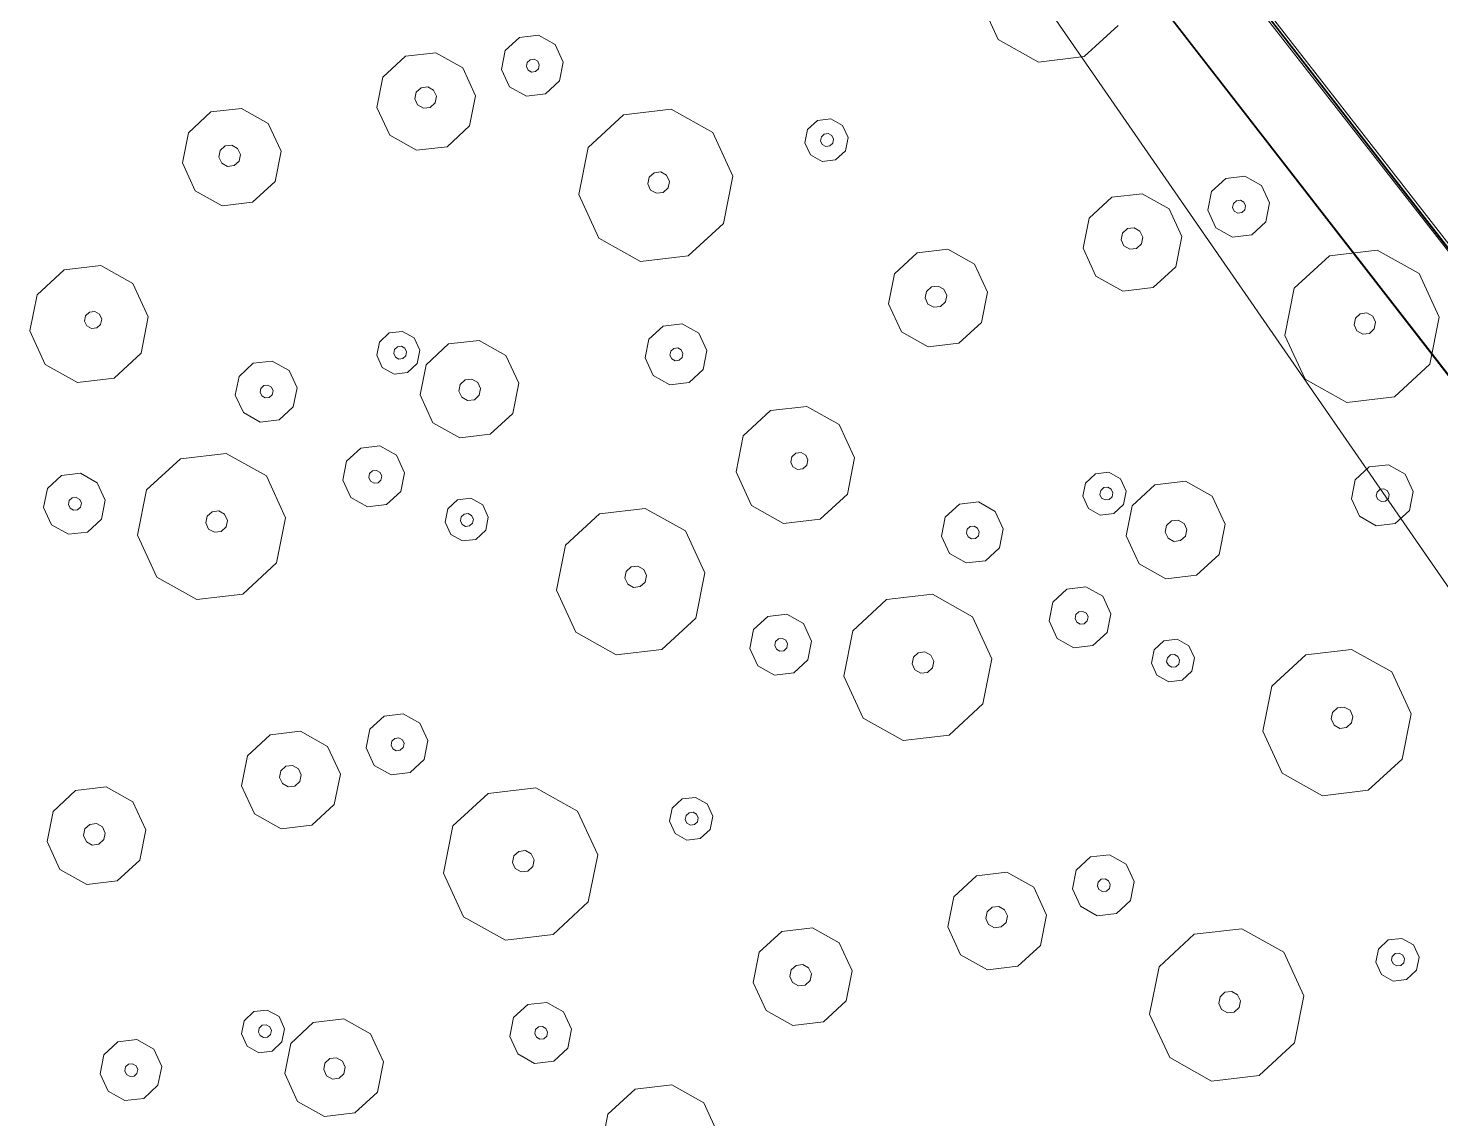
# Model space of a CAD drawing. Header units: metres. Extents: x -2858 to 512, y -1995 to 1252.
# Drawn here: x -974.414 to -970.778, y -828.601 to -825.795 of the extents above; entities that cross this region are included whole.
import ezdxf
from ezdxf.lldxf.tags import DXFTag

# ---------------------------------------------------------------- set-up
doc = ezdxf.new("R2010")
doc.units = ezdxf.units.M
for name, color, linetype in [('Calque commun', 7, 'Continuous'), ('Calque11', 7, 'Continuous'), ('Calque17', 7, 'Continuous')]:
    doc.layers.add(name, color=color, linetype=linetype)
tags = doc.linetypes.add('HIDDENX2', pattern=[0.75, 0.5, -0.25]).pattern_tags.tags
tags[6:7] = [DXFTag(74, 4), DXFTag(75, 0), DXFTag(340, '0'), DXFTag(46, 1.0), DXFTag(50, 0.0), DXFTag(44, 0.0), DXFTag(45, 0.0)]
tags[4:5] = [DXFTag(74, 4), DXFTag(75, 0), DXFTag(340, '0'), DXFTag(46, 1.0), DXFTag(50, 0.0), DXFTag(44, 0.0), DXFTag(45, 0.0)]

# ---------------------------------------------------------------- blocks, each defined once
blk = doc.blocks.new('geometrebondepartleger')
at = {"layer": 'Calque11', "color": 7, "linetype": 'Continuous', "lineweight": 9}
blk.add_polyline3d([(125.0277, 35.9078, 79), (133.3383, 81.851, 79), (145.3136, 148.3761, 79)], dxfattribs=at)
at = {"layer": 'Calque17', "color": 1, "linetype": 'Continuous', "lineweight": 9}
for points in [[(125.174, 36.6886, 79), (126.5286, 44.1348, 79), (125.0378, 35.9435, 79), (126.4161, 43.4883, 79), (128.681, 56.0642, 79), (129.9759, 63.1341, 79), (132.1933, 75.6042, 79), (133.3383, 81.851, 79), (135.2222, 92.3412, 79), (136.4776, 99.3268, 79), (138.1727, 108.7115, 79), (140.4846, 121.4626, 79), (141.0933, 124.9318, 79)], [(125.3707, 36.6528, 79), (126.7254, 44.0992, 79), (125.2346, 35.9078, 79), (126.6129, 43.4526, 79), (128.8778, 56.0285, 79), (130.1727, 63.0986, 79), (132.3901, 75.5687, 79), (133.5351, 81.8153, 79), (135.4191, 92.3058, 79), (136.6745, 99.2914, 79), (138.3695, 108.676, 79), (140.6815, 121.4274, 79), (141.2903, 124.8972, 79)]]:
    blk.add_polyline3d(points, dxfattribs=at)
blk = doc.blocks.new('pattern')
at = {"layer": 'Calque commun', "color": 54, "linetype": 'Continuous', "lineweight": 9}
for p, q in [((56.7721, 28.8327), (56.8019, 28.8503)), ((56.8019, 28.8503), (56.8364, 28.847)), ((56.8364, 28.847), (56.8623, 28.8241)), ((56.7583, 28.801), (56.7721, 28.8327)), ((56.7659, 28.7672), (56.7583, 28.801)), ((56.7961, 28.7981), (56.8002, 28.8076)), ((56.7984, 28.788), (56.7961, 28.7981)), ((56.8002, 28.8076), (56.8092, 28.8129)), ((56.8092, 28.8129), (56.8195, 28.8119)), ((56.8195, 28.8119), (56.8273, 28.8051)), ((56.8273, 28.8051), (56.8295, 28.7949)), ((56.8623, 28.8241), (56.8698, 28.7903)), ((56.7918, 28.7443), (56.7659, 28.7672)), ((56.8061, 28.7811), (56.7984, 28.788)), ((56.8165, 28.7801), (56.8061, 28.7811)), ((56.8254, 28.7854), (56.8165, 28.7801)), ((56.8295, 28.7949), (56.8254, 28.7854)), ((56.8698, 28.7903), (56.8561, 28.7586)), ((56.8262, 28.741), (56.7918, 28.7443)), ((56.8561, 28.7586), (56.8262, 28.741)), ((57.0438, 28.6784), (57.1502, 28.7412)), ((57.1502, 28.7412), (57.2733, 28.7295)), ((57.2733, 28.7295), (57.3659, 28.6477)), ((56.9946, 28.565), (57.0438, 28.6784)), ((57.3659, 28.6477), (57.3928, 28.527)), ((57.0215, 28.4443), (56.9946, 28.565)), ((57.1558, 28.5492), (57.1627, 28.5651)), ((57.1596, 28.5324), (57.1558, 28.5492)), ((57.1627, 28.5651), (57.1776, 28.5739)), ((57.1776, 28.5739), (57.1949, 28.5723)), ((57.1949, 28.5723), (57.2078, 28.5608)), ((57.2116, 28.5439), (57.2047, 28.528)), ((57.2078, 28.5608), (57.2116, 28.5439)), ((57.1726, 28.5209), (57.1596, 28.5324)), ((57.1898, 28.5193), (57.1726, 28.5209)), ((57.2047, 28.528), (57.1898, 28.5193)), ((57.3928, 28.527), (57.3437, 28.4136)), ((56.3193, 28.3997), (56.4215, 28.4601)), ((56.4215, 28.4601), (56.5396, 28.4488)), ((56.5396, 28.4488), (56.6286, 28.3703)), ((57.1142, 28.3625), (57.0215, 28.4443)), ((56.2721, 28.2909), (56.3193, 28.3997)), ((57.3437, 28.4136), (57.2372, 28.3508)), ((56.6286, 28.3703), (56.6544, 28.2544)), ((57.2372, 28.3508), (57.1142, 28.3625)), ((56.2979, 28.175), (56.2721, 28.2909)), ((56.4174, 28.2767), (56.4243, 28.2925)), ((56.4243, 28.2925), (56.4392, 28.3013)), ((56.4392, 28.3013), (56.4564, 28.2997)), ((56.4564, 28.2997), (56.4694, 28.2882)), ((56.4212, 28.2598), (56.4174, 28.2767)), ((56.4341, 28.2483), (56.4212, 28.2598)), ((56.4663, 28.2555), (56.4514, 28.2467)), ((56.4731, 28.2713), (56.4663, 28.2555)), ((56.4694, 28.2882), (56.4731, 28.2713)), ((56.6544, 28.2544), (56.6072, 28.1456)), ((56.4514, 28.2467), (56.4341, 28.2483)), ((57.1162, 28.1568), (57.1588, 28.182)), ((57.1588, 28.182), (57.208, 28.1773)), ((56.3869, 28.0965), (56.2979, 28.175)), ((56.6072, 28.1456), (56.505, 28.0852)), ((57.0965, 28.1115), (57.1162, 28.1568)), ((57.208, 28.1773), (57.2451, 28.1445)), ((57.2451, 28.1445), (57.2558, 28.0963)), ((57.1073, 28.0632), (57.0965, 28.1115)), ((57.1587, 28.1063), (57.1628, 28.1159)), ((57.1628, 28.1159), (57.1718, 28.1211)), ((57.1718, 28.1211), (57.1821, 28.1201)), ((57.1821, 28.1201), (57.1899, 28.1133)), ((57.1899, 28.1133), (57.1922, 28.1031)), ((56.505, 28.0852), (56.3869, 28.0965)), ((57.161, 28.0962), (57.1587, 28.1063)), ((57.1688, 28.0893), (57.161, 28.0962)), ((57.1791, 28.0883), (57.1688, 28.0893)), ((57.188, 28.0936), (57.1791, 28.0883)), ((57.1922, 28.1031), (57.188, 28.0936)), ((57.2558, 28.0963), (57.2361, 28.0509)), ((57.3312, 28.0465), (57.3994, 28.0867)), ((57.3994, 28.0867), (57.4781, 28.0792)), ((57.4781, 28.0792), (57.5374, 28.0268)), ((55.8897, 28.0224), (55.9322, 28.0475)), ((55.9322, 28.0475), (55.9815, 28.0428)), ((55.9815, 28.0428), (56.0185, 28.0101)), ((57.1443, 28.0305), (57.1073, 28.0632)), ((57.2361, 28.0509), (57.1936, 28.0258)), ((57.2998, 27.9739), (57.3312, 28.0465)), ((55.87, 27.977), (55.8897, 28.0224)), ((56.0185, 28.0101), (56.0293, 27.9618)), ((57.1936, 28.0258), (57.1443, 28.0305)), ((57.5374, 28.0268), (57.5546, 27.9496)), ((55.8807, 27.9287), (55.87, 27.977)), ((55.9322, 27.9719), (55.9363, 27.9814)), ((55.9344, 27.9617), (55.9322, 27.9719)), ((55.9422, 27.9549), (55.9344, 27.9617)), ((55.9363, 27.9814), (55.9453, 27.9867)), ((55.9453, 27.9867), (55.9556, 27.9857)), ((55.9556, 27.9857), (55.9634, 27.9788)), ((55.9656, 27.9687), (55.9615, 27.9592)), ((55.9634, 27.9788), (55.9656, 27.9687)), ((56.0293, 27.9618), (56.0096, 27.9165)), ((57.317, 27.8967), (57.2998, 27.9739)), ((57.3928, 27.9565), (57.3997, 27.9724)), ((57.3997, 27.9724), (57.4146, 27.9812)), ((57.4146, 27.9812), (57.4318, 27.9795)), ((57.4318, 27.9795), (57.4448, 27.9681)), ((57.4448, 27.9681), (57.4485, 27.9512)), ((55.9178, 27.896), (55.8807, 27.9287)), ((55.9526, 27.9539), (55.9422, 27.9549)), ((55.9615, 27.9592), (55.9526, 27.9539)), ((57.3965, 27.9396), (57.3928, 27.9565)), ((57.4095, 27.9282), (57.3965, 27.9396)), ((57.4267, 27.9265), (57.4095, 27.9282)), ((57.4416, 27.9353), (57.4267, 27.9265)), ((57.4485, 27.9512), (57.4416, 27.9353)), ((57.5546, 27.9496), (57.5232, 27.877)), ((55.967, 27.8913), (55.9178, 27.896)), ((56.0096, 27.9165), (55.967, 27.8913)), ((56.5702, 27.857), (56.584, 27.8888)), ((56.584, 27.8888), (56.6138, 27.9064)), ((56.6138, 27.9064), (56.6482, 27.9031)), ((56.6482, 27.9031), (56.6742, 27.8802)), ((57.3763, 27.8443), (57.317, 27.8967)), ((56.5777, 27.8233), (56.5702, 27.857)), ((56.6097, 27.8543), (56.6138, 27.8638)), ((56.6119, 27.8442), (56.6097, 27.8543)), ((56.6138, 27.8638), (56.6227, 27.8691)), ((56.6227, 27.8691), (56.6331, 27.8681)), ((56.6331, 27.8681), (56.6408, 27.8612)), ((56.6408, 27.8612), (56.6431, 27.8511)), ((56.6742, 27.8802), (56.6817, 27.8464)), ((57.5232, 27.877), (57.455, 27.8368)), ((55.5106, 27.7732), (55.6171, 27.836)), ((55.6171, 27.836), (55.7401, 27.8243)), ((55.7401, 27.8243), (55.8328, 27.7425)), ((56.6037, 27.8004), (56.5777, 27.8233)), ((56.6197, 27.8373), (56.6119, 27.8442)), ((56.63, 27.8363), (56.6197, 27.8373)), ((56.639, 27.8416), (56.63, 27.8363)), ((56.6431, 27.8511), (56.639, 27.8416)), ((56.6817, 27.8464), (56.6679, 27.8147)), ((57.455, 27.8368), (57.3763, 27.8443)), ((56.6381, 27.7971), (56.6037, 27.8004)), ((56.6679, 27.8147), (56.6381, 27.7971)), ((57.7718, 27.7689), (57.8399, 27.8091)), ((57.8399, 27.8091), (57.9187, 27.8016)), ((57.9187, 27.8016), (57.978, 27.7492)), ((58.2797, 27.7114), (58.3175, 27.7985)), ((55.4615, 27.6598), (55.5106, 27.7732)), ((56.2753, 27.7177), (56.3434, 27.758)), ((56.3434, 27.758), (56.4221, 27.7505)), ((56.4221, 27.7505), (56.4814, 27.6981)), ((57.7404, 27.6963), (57.7718, 27.7689)), ((57.978, 27.7492), (57.9952, 27.672)), ((55.8328, 27.7425), (55.8596, 27.6218)), ((56.2438, 27.6452), (56.2753, 27.7177)), ((58.3003, 27.6188), (58.2797, 27.7114)), ((56.4814, 27.6981), (56.4986, 27.6209)), ((56.643, 27.6521), (56.6855, 27.6773)), ((56.6855, 27.6773), (56.7348, 27.6726)), ((56.7348, 27.6726), (56.7718, 27.6398)), ((57.7576, 27.6191), (57.7404, 27.6963)), ((57.8408, 27.6805), (57.8477, 27.6963)), ((57.8445, 27.6636), (57.8408, 27.6805)), ((57.8477, 27.6963), (57.8626, 27.7051)), ((57.8626, 27.7051), (57.8798, 27.7035)), ((57.8798, 27.7035), (57.8928, 27.692)), ((57.8965, 27.6751), (57.8896, 27.6593)), ((57.8928, 27.692), (57.8965, 27.6751)), ((57.9952, 27.672), (57.9637, 27.5994)), ((55.4883, 27.5391), (55.4615, 27.6598)), ((55.6227, 27.644), (55.6296, 27.6599)), ((55.6264, 27.6272), (55.6227, 27.644)), ((55.6296, 27.6599), (55.6445, 27.6687)), ((55.6445, 27.6687), (55.6617, 27.6671)), ((55.6617, 27.6671), (55.6747, 27.6556)), ((55.6784, 27.6387), (55.6715, 27.6229)), ((55.6747, 27.6556), (55.6784, 27.6387)), ((56.261, 27.568), (56.2438, 27.6452)), ((56.344, 27.6375), (56.3509, 27.6534)), ((56.3478, 27.6206), (56.344, 27.6375)), ((56.3509, 27.6534), (56.3658, 27.6622)), ((56.3658, 27.6622), (56.383, 27.6605)), ((56.383, 27.6605), (56.396, 27.6491)), ((56.396, 27.6491), (56.3998, 27.6322)), ((56.6233, 27.6067), (56.643, 27.6521)), ((56.7718, 27.6398), (56.7826, 27.5916)), ((57.8575, 27.6521), (57.8445, 27.6636)), ((57.8747, 27.6505), (57.8575, 27.6521)), ((57.8896, 27.6593), (57.8747, 27.6505)), ((55.6394, 27.6157), (55.6264, 27.6272)), ((55.6566, 27.6141), (55.6394, 27.6157)), ((55.6715, 27.6229), (55.6566, 27.6141)), ((55.8596, 27.6218), (55.8105, 27.5084)), ((56.3608, 27.6091), (56.3478, 27.6206)), ((56.378, 27.6075), (56.3608, 27.6091)), ((56.3929, 27.6163), (56.378, 27.6075)), ((56.3998, 27.6322), (56.3929, 27.6163)), ((56.4986, 27.6209), (56.4672, 27.5483)), ((56.6341, 27.5585), (56.6233, 27.6067)), ((56.6842, 27.6046), (56.6883, 27.6141)), ((56.6865, 27.5944), (56.6842, 27.6046)), ((56.6883, 27.6141), (56.6973, 27.6194)), ((56.6973, 27.6194), (56.7076, 27.6184)), ((56.7076, 27.6184), (56.7154, 27.6115)), ((56.7177, 27.6014), (56.7135, 27.5918)), ((56.7154, 27.6115), (56.7177, 27.6014)), ((57.8169, 27.5667), (57.7576, 27.6191)), ((57.9637, 27.5994), (57.8956, 27.5592)), ((58.3715, 27.5559), (58.3003, 27.6188)), ((56.3203, 27.5156), (56.261, 27.568)), ((56.6942, 27.5875), (56.6865, 27.5944)), ((56.7046, 27.5866), (56.6942, 27.5875)), ((56.7135, 27.5918), (56.7046, 27.5866)), ((56.7826, 27.5916), (56.7629, 27.5462)), ((56.9334, 27.5013), (57.0355, 27.5616)), ((57.0355, 27.5616), (57.1537, 27.5504)), ((57.8956, 27.5592), (57.8169, 27.5667)), ((58.5477, 27.5952), (58.466, 27.5469)), ((55.581, 27.4573), (55.4883, 27.5391)), ((56.4672, 27.5483), (56.399, 27.5081)), ((56.6711, 27.5258), (56.6341, 27.5585)), ((56.7203, 27.5211), (56.6711, 27.5258)), ((56.7629, 27.5462), (56.7203, 27.5211)), ((57.1537, 27.5504), (57.2426, 27.4719)), ((58.466, 27.5469), (58.3715, 27.5559)), ((55.8105, 27.5084), (55.704, 27.4456)), ((56.399, 27.5081), (56.3203, 27.5156)), ((56.3816, 27.4713), (56.4114, 27.4889)), ((56.4114, 27.4889), (56.4458, 27.4856)), ((56.8862, 27.3925), (56.9334, 27.5013)), ((55.704, 27.4456), (55.581, 27.4573)), ((56.3678, 27.4395), (56.3816, 27.4713)), ((56.4076, 27.4487), (56.4165, 27.454)), ((56.4165, 27.454), (56.4269, 27.453)), ((56.4269, 27.453), (56.4347, 27.4461)), ((56.4458, 27.4856), (56.4718, 27.4627)), ((56.4718, 27.4627), (56.4793, 27.4289)), ((57.2426, 27.4719), (57.2684, 27.356)), ((56.3753, 27.4057), (56.3678, 27.4395)), ((56.4035, 27.4391), (56.4076, 27.4487)), ((56.4057, 27.429), (56.4035, 27.4391)), ((56.4135, 27.4221), (56.4057, 27.429)), ((56.4238, 27.4212), (56.4135, 27.4221)), ((56.4328, 27.4264), (56.4238, 27.4212)), ((56.4369, 27.436), (56.4328, 27.4264)), ((56.4347, 27.4461), (56.4369, 27.436)), ((56.4793, 27.4289), (56.4655, 27.3971)), ((56.4013, 27.3828), (56.3753, 27.4057)), ((56.4357, 27.3796), (56.4013, 27.3828)), ((56.4655, 27.3971), (56.4357, 27.3796)), ((56.912, 27.2766), (56.8862, 27.3925)), ((57.0314, 27.3782), (57.0383, 27.3941)), ((57.0383, 27.3941), (57.0532, 27.4029)), ((57.0532, 27.4029), (57.0705, 27.4013)), ((57.0705, 27.4013), (57.0834, 27.3898)), ((57.0834, 27.3898), (57.0872, 27.3729)), ((57.0352, 27.3613), (57.0314, 27.3782)), ((57.0482, 27.3499), (57.0352, 27.3613)), ((57.0654, 27.3483), (57.0482, 27.3499)), ((57.0803, 27.3571), (57.0654, 27.3483)), ((57.0872, 27.3729), (57.0803, 27.3571)), ((57.2684, 27.356), (57.2212, 27.2472)), ((58.3653, 27.3312), (58.4079, 27.3563)), ((58.4079, 27.3563), (58.4571, 27.3516)), ((58.4571, 27.3516), (58.4942, 27.3189)), ((56.6649, 27.3003), (56.7075, 27.3254)), ((56.7075, 27.3254), (56.7567, 27.3207)), ((56.7567, 27.3207), (56.7938, 27.288)), ((58.3457, 27.2858), (58.3653, 27.3312)), ((58.4942, 27.3189), (58.5049, 27.2707)), ((55.583, 27.2516), (55.6256, 27.2768)), ((55.6256, 27.2768), (55.6748, 27.2721)), ((55.6748, 27.2721), (55.7119, 27.2393)), ((56.6452, 27.2549), (56.6649, 27.3003)), ((56.7938, 27.288), (56.8045, 27.2397)), ((57.0009, 27.1981), (56.912, 27.2766)), ((58.3564, 27.2376), (58.3457, 27.2858)), ((58.4079, 27.2807), (58.412, 27.2902)), ((58.4101, 27.2706), (58.4079, 27.2807)), ((58.4179, 27.2637), (58.4101, 27.2706)), ((58.412, 27.2902), (58.4209, 27.2955)), ((58.4209, 27.2955), (58.4313, 27.2945)), ((58.4313, 27.2945), (58.4391, 27.2877)), ((58.4413, 27.2775), (58.4372, 27.268)), ((58.4391, 27.2877), (58.4413, 27.2775)), ((58.5049, 27.2707), (58.4853, 27.2253)), ((55.5634, 27.2063), (55.583, 27.2516)), ((55.7119, 27.2393), (55.7226, 27.1911)), ((56.656, 27.2066), (56.6452, 27.2549)), ((56.7074, 27.2498), (56.7116, 27.2593)), ((56.7097, 27.2396), (56.7074, 27.2498)), ((56.7175, 27.2328), (56.7097, 27.2396)), ((56.7116, 27.2593), (56.7205, 27.2646)), ((56.7205, 27.2646), (56.7308, 27.2636)), ((56.7367, 27.2371), (56.7278, 27.2318)), ((56.7308, 27.2636), (56.7386, 27.2567)), ((56.7409, 27.2466), (56.7367, 27.2371)), ((56.7386, 27.2567), (56.7409, 27.2466)), ((56.8045, 27.2397), (56.7848, 27.1944)), ((57.2212, 27.2472), (57.119, 27.1868)), ((57.7008, 27.2046), (57.7146, 27.2364)), ((57.7146, 27.2364), (57.7444, 27.254)), ((57.7444, 27.254), (57.7789, 27.2507)), ((57.7789, 27.2507), (57.8048, 27.2278)), ((58.3935, 27.2049), (58.3564, 27.2376)), ((58.4282, 27.2627), (58.4179, 27.2637)), ((58.4372, 27.268), (58.4282, 27.2627)), ((55.5741, 27.158), (55.5634, 27.2063)), ((55.6255, 27.2011), (55.6297, 27.2107)), ((55.6278, 27.191), (55.6255, 27.2011)), ((55.6297, 27.2107), (55.6386, 27.2159)), ((55.6386, 27.2159), (55.649, 27.215)), ((55.649, 27.215), (55.6567, 27.2081)), ((55.659, 27.1979), (55.6549, 27.1884)), ((55.6567, 27.2081), (55.659, 27.1979)), ((56.6931, 27.1739), (56.656, 27.2066)), ((56.7278, 27.2318), (56.7175, 27.2328)), ((57.119, 27.1868), (57.0009, 27.1981)), ((57.7084, 27.1708), (57.7008, 27.2046)), ((57.7386, 27.2018), (57.7427, 27.2113)), ((57.7409, 27.1916), (57.7386, 27.2018)), ((57.7427, 27.2113), (57.7517, 27.2166)), ((57.7517, 27.2166), (57.762, 27.2156)), ((57.762, 27.2156), (57.7698, 27.2087)), ((57.772, 27.1986), (57.7679, 27.189)), ((57.7698, 27.2087), (57.772, 27.1986)), ((57.8048, 27.2278), (57.8123, 27.194)), ((58.4427, 27.2002), (58.3935, 27.2049)), ((58.4853, 27.2253), (58.4427, 27.2002)), ((55.6356, 27.1841), (55.6278, 27.191)), ((55.6459, 27.1831), (55.6356, 27.1841)), ((55.6549, 27.1884), (55.6459, 27.1831)), ((55.7226, 27.1911), (55.703, 27.1457)), ((55.7981, 27.1413), (55.8662, 27.1815)), ((55.8662, 27.1815), (55.945, 27.174)), ((55.945, 27.174), (56.0042, 27.1216)), ((56.7423, 27.1692), (56.6931, 27.1739)), ((56.7848, 27.1944), (56.7423, 27.1692)), ((57.7343, 27.1479), (57.7084, 27.1708)), ((57.7486, 27.1848), (57.7409, 27.1916)), ((57.759, 27.1838), (57.7486, 27.1848)), ((57.7679, 27.189), (57.759, 27.1838)), ((57.7985, 27.1622), (57.7687, 27.1446)), ((57.8123, 27.194), (57.7985, 27.1622)), ((55.6112, 27.1253), (55.5741, 27.158)), ((55.6604, 27.1206), (55.6112, 27.1253)), ((55.703, 27.1457), (55.6604, 27.1206)), ((55.7666, 27.0687), (55.7981, 27.1413)), ((57.1895, 27.0799), (57.2092, 27.1253)), ((57.2092, 27.1253), (57.2518, 27.1504)), ((57.2518, 27.1504), (57.301, 27.1458)), ((57.301, 27.1458), (57.3381, 27.113)), ((57.7687, 27.1446), (57.7343, 27.1479)), ((57.9863, 27.082), (58.0927, 27.1449)), ((58.0927, 27.1449), (58.2158, 27.1331)), ((58.2158, 27.1331), (58.3084, 27.0513)), ((56.0042, 27.1216), (56.0215, 27.0444)), ((57.2559, 27.0843), (57.2648, 27.0896)), ((57.2648, 27.0896), (57.2752, 27.0886)), ((57.2752, 27.0886), (57.2829, 27.0818)), ((57.3381, 27.113), (57.3488, 27.0648)), ((55.7838, 26.9915), (55.7666, 27.0687)), ((55.8596, 27.0513), (55.8665, 27.0672)), ((55.8665, 27.0672), (55.8814, 27.076)), ((55.8814, 27.076), (55.8986, 27.0743)), ((55.8986, 27.0743), (55.9116, 27.0629)), ((55.9116, 27.0629), (55.9153, 27.046)), ((57.2003, 27.0317), (57.1895, 27.0799)), ((57.2517, 27.0748), (57.2559, 27.0843)), ((57.254, 27.0647), (57.2517, 27.0748)), ((57.2618, 27.0578), (57.254, 27.0647)), ((57.2721, 27.0568), (57.2618, 27.0578)), ((57.2811, 27.0621), (57.2721, 27.0568)), ((57.2852, 27.0716), (57.2811, 27.0621)), ((57.2829, 27.0818), (57.2852, 27.0716)), ((57.3488, 27.0648), (57.3292, 27.0194)), ((57.9371, 26.9686), (57.9863, 27.082)), ((58.7509, 27.0266), (58.819, 27.0668)), ((58.819, 27.0668), (58.8978, 27.0593)), ((58.8978, 27.0593), (58.9571, 27.0069)), ((55.8634, 27.0344), (55.8596, 27.0513)), ((55.8763, 27.023), (55.8634, 27.0344)), ((55.8936, 27.0213), (55.8763, 27.023)), ((55.9085, 27.0301), (55.8936, 27.0213)), ((55.9153, 27.046), (55.9085, 27.0301)), ((56.0215, 27.0444), (55.99, 26.9718)), ((57.2374, 26.999), (57.2003, 27.0317)), ((57.3292, 27.0194), (57.2866, 26.9943)), ((58.3084, 27.0513), (58.3353, 26.9307)), ((58.7195, 26.954), (58.7509, 27.0266)), ((55.8431, 26.9391), (55.7838, 26.9915)), ((57.2866, 26.9943), (57.2374, 26.999)), ((58.9571, 27.0069), (58.9743, 26.9297)), ((55.99, 26.9718), (55.9219, 26.9316)), ((57.964, 26.848), (57.9371, 26.9686)), ((58.0983, 26.9529), (58.1052, 26.9688)), ((58.1021, 26.936), (58.0983, 26.9529)), ((58.1052, 26.9688), (58.1201, 26.9776)), ((58.1201, 26.9776), (58.1374, 26.9759)), ((58.1374, 26.9759), (58.1503, 26.9645)), ((58.1541, 26.9476), (58.1472, 26.9317)), ((58.1503, 26.9645), (58.1541, 26.9476)), ((58.7367, 26.8768), (58.7195, 26.954)), ((58.8197, 26.9463), (58.8266, 26.9622)), ((58.8235, 26.9294), (58.8197, 26.9463)), ((58.8266, 26.9622), (58.8415, 26.971)), ((58.8415, 26.971), (58.8587, 26.9694)), ((58.8587, 26.9694), (58.8717, 26.9579)), ((58.8717, 26.9579), (58.8754, 26.941)), ((55.9219, 26.9316), (55.8431, 26.9391)), ((56.7843, 26.8933), (56.866, 26.9416)), ((56.866, 26.9416), (56.9605, 26.9326)), ((56.9605, 26.9326), (57.0317, 26.8697)), ((58.1151, 26.9245), (58.1021, 26.936)), ((58.1323, 26.9229), (58.1151, 26.9245)), ((58.1472, 26.9317), (58.1323, 26.9229)), ((58.3353, 26.9307), (58.2862, 26.8173)), ((58.8364, 26.918), (58.8235, 26.9294)), ((58.8536, 26.9163), (58.8364, 26.918)), ((58.8685, 26.9251), (58.8536, 26.9163)), ((58.8754, 26.941), (58.8685, 26.9251)), ((58.9743, 26.9297), (58.9428, 26.8571)), ((56.2386, 26.8637), (56.3068, 26.9039)), ((56.3068, 26.9039), (56.3855, 26.8964)), ((56.3855, 26.8964), (56.4448, 26.844)), ((56.7465, 26.8062), (56.7843, 26.8933)), ((58.796, 26.8244), (58.7367, 26.8768)), ((56.2072, 26.7911), (56.2386, 26.8637)), ((56.4448, 26.844), (56.462, 26.7668)), ((57.0317, 26.8697), (57.0523, 26.7771)), ((57.2618, 26.8034), (57.364, 26.8637)), ((57.364, 26.8637), (57.4821, 26.8525)), ((57.4821, 26.8525), (57.5711, 26.7739)), ((58.0567, 26.7661), (57.964, 26.848)), ((58.9428, 26.8571), (58.8747, 26.8169)), ((56.3145, 26.7911), (56.3294, 26.7999)), ((56.3294, 26.7999), (56.3466, 26.7983)), ((56.3466, 26.7983), (56.3596, 26.7868)), ((56.7672, 26.7136), (56.7465, 26.8062)), ((56.8627, 26.7948), (56.8683, 26.8075)), ((56.8683, 26.8075), (56.8802, 26.8146)), ((56.8802, 26.8146), (56.894, 26.8133)), ((56.894, 26.8133), (56.9043, 26.8041)), ((56.9043, 26.8041), (56.9073, 26.7906)), ((57.2146, 26.6945), (57.2618, 26.8034)), ((58.2862, 26.8173), (58.1797, 26.7544)), ((58.8747, 26.8169), (58.796, 26.8244)), ((58.8573, 26.7801), (58.8871, 26.7977)), ((58.8871, 26.7977), (58.9215, 26.7944)), ((56.2244, 26.7139), (56.2072, 26.7911)), ((56.3076, 26.7753), (56.3145, 26.7911)), ((56.3114, 26.7584), (56.3076, 26.7753)), ((56.3633, 26.7699), (56.3565, 26.7541)), ((56.3596, 26.7868), (56.3633, 26.7699)), ((56.462, 26.7668), (56.4306, 26.6943)), ((56.8657, 26.7813), (56.8627, 26.7948)), ((56.8761, 26.7722), (56.8657, 26.7813)), ((56.8899, 26.7709), (56.8761, 26.7722)), ((56.9018, 26.7779), (56.8899, 26.7709)), ((56.9073, 26.7906), (56.9018, 26.7779)), ((57.0523, 26.7771), (57.0146, 26.69)), ((57.5711, 26.7739), (57.5969, 26.6581)), ((58.1797, 26.7544), (58.0567, 26.7661)), ((58.8435, 26.7484), (58.8573, 26.7801)), ((58.8833, 26.7575), (58.8922, 26.7628)), ((58.8922, 26.7628), (58.9025, 26.7618)), ((58.9025, 26.7618), (58.9103, 26.7549)), ((58.9215, 26.7944), (58.9475, 26.7715)), ((58.9475, 26.7715), (58.955, 26.7377)), ((56.3243, 26.7469), (56.3114, 26.7584)), ((56.3416, 26.7453), (56.3243, 26.7469)), ((56.3565, 26.7541), (56.3416, 26.7453)), ((58.851, 26.7146), (58.8435, 26.7484)), ((58.8791, 26.748), (58.8833, 26.7575)), ((58.8814, 26.7378), (58.8791, 26.748)), ((58.8892, 26.731), (58.8814, 26.7378)), ((58.8995, 26.73), (58.8892, 26.731)), ((58.9085, 26.7353), (58.8995, 26.73)), ((58.9126, 26.7448), (58.9085, 26.7353)), ((58.9103, 26.7549), (58.9126, 26.7448)), ((58.955, 26.7377), (58.9412, 26.706)), ((56.2837, 26.6615), (56.2244, 26.7139)), ((56.4306, 26.6943), (56.3624, 26.654)), ((56.8383, 26.6507), (56.7672, 26.7136)), ((57.0146, 26.69), (56.9328, 26.6417)), ((57.2404, 26.5787), (57.2146, 26.6945)), ((57.3599, 26.6803), (57.3668, 26.6962)), ((57.3668, 26.6962), (57.3817, 26.705)), ((57.3817, 26.705), (57.3989, 26.7033)), ((57.3989, 26.7033), (57.4119, 26.6919)), ((57.4119, 26.6919), (57.4156, 26.675)), ((58.877, 26.6917), (58.851, 26.7146)), ((58.9114, 26.6884), (58.877, 26.6917)), ((58.9412, 26.706), (58.9114, 26.6884)), ((55.5024, 26.6565), (55.6205, 26.6452)), ((56.3624, 26.654), (56.2837, 26.6615)), ((57.3637, 26.6634), (57.3599, 26.6803)), ((57.3766, 26.652), (57.3637, 26.6634)), ((57.4088, 26.6591), (57.3939, 26.6503)), ((57.4156, 26.675), (57.4088, 26.6591)), ((57.5969, 26.6581), (57.5497, 26.5492)), ((55.6205, 26.6452), (55.7094, 26.5667)), ((56.9328, 26.6417), (56.8383, 26.6507)), ((57.3939, 26.6503), (57.3766, 26.652)), ((59.1406, 26.6091), (59.1831, 26.6342)), ((59.1831, 26.6342), (59.2324, 26.6296)), ((59.2324, 26.6296), (59.2694, 26.5968)), ((58.0587, 26.5605), (58.1013, 26.5856)), ((58.1013, 26.5856), (58.1505, 26.5809)), ((58.1505, 26.5809), (58.1876, 26.5482)), ((59.1209, 26.5637), (59.1406, 26.6091)), ((59.2694, 26.5968), (59.2802, 26.5486)), ((55.7094, 26.5667), (55.7353, 26.4508)), ((57.3294, 26.5001), (57.2404, 26.5787)), ((57.5497, 26.5492), (57.4475, 26.4889)), ((58.039, 26.5151), (58.0587, 26.5605)), ((58.1876, 26.5482), (58.1983, 26.4999)), ((59.1317, 26.5155), (59.1209, 26.5637)), ((59.1831, 26.5586), (59.1872, 26.5681)), ((59.1854, 26.5485), (59.1831, 26.5586)), ((59.1931, 26.5416), (59.1854, 26.5485)), ((59.1872, 26.5681), (59.1962, 26.5734)), ((59.1962, 26.5734), (59.2065, 26.5724)), ((59.2124, 26.5459), (59.2035, 26.5406)), ((59.2065, 26.5724), (59.2143, 26.5656)), ((59.2166, 26.5554), (59.2124, 26.5459)), ((59.2143, 26.5656), (59.2166, 26.5554)), ((59.2802, 26.5486), (59.2605, 26.5032)), ((58.0498, 26.4668), (58.039, 26.5151)), ((58.1012, 26.51), (58.1053, 26.5195)), ((58.1035, 26.4998), (58.1012, 26.51)), ((58.1053, 26.5195), (58.1143, 26.5248)), ((58.1143, 26.5248), (58.1246, 26.5238)), ((58.1246, 26.5238), (58.1324, 26.5169)), ((58.1347, 26.5068), (58.1305, 26.4973)), ((58.1324, 26.5169), (58.1347, 26.5068)), ((59.1687, 26.4828), (59.1317, 26.5155)), ((59.2035, 26.5406), (59.1931, 26.5416)), ((57.4475, 26.4889), (57.3294, 26.5001)), ((58.1113, 26.493), (58.1035, 26.4998)), ((58.1216, 26.492), (58.1113, 26.493)), ((58.1305, 26.4973), (58.1216, 26.492)), ((58.1983, 26.4999), (58.1786, 26.4546)), ((58.2737, 26.4501), (58.3419, 26.4903)), ((58.3419, 26.4903), (58.4206, 26.4828)), ((58.4206, 26.4828), (58.4799, 26.4305)), ((59.2179, 26.4781), (59.1687, 26.4828)), ((59.2605, 26.5032), (59.2179, 26.4781)), ((55.7353, 26.4508), (55.688, 26.342)), ((56.8322, 26.426), (56.8747, 26.4512)), ((56.8747, 26.4512), (56.924, 26.4465)), ((56.924, 26.4465), (56.961, 26.4137)), ((58.0868, 26.4341), (58.0498, 26.4668)), ((58.1361, 26.4294), (58.0868, 26.4341)), ((58.1786, 26.4546), (58.1361, 26.4294)), ((58.2423, 26.3775), (58.2737, 26.4501)), ((56.8125, 26.3806), (56.8322, 26.426)), ((56.961, 26.4137), (56.9718, 26.3655)), ((58.4799, 26.4305), (58.4971, 26.3532)), ((56.8232, 26.3324), (56.8125, 26.3806)), ((56.8747, 26.3755), (56.8788, 26.385)), ((56.8769, 26.3654), (56.8747, 26.3755)), ((56.8847, 26.3585), (56.8769, 26.3654)), ((56.8788, 26.385), (56.8878, 26.3903)), ((56.8878, 26.3903), (56.8981, 26.3893)), ((56.904, 26.3628), (56.8951, 26.3575)), ((56.8981, 26.3893), (56.9059, 26.3825)), ((56.9081, 26.3723), (56.904, 26.3628)), ((56.9059, 26.3825), (56.9081, 26.3723)), ((56.9718, 26.3655), (56.9521, 26.3201)), ((58.2595, 26.3003), (58.2423, 26.3775)), ((58.3353, 26.3602), (58.3422, 26.376)), ((58.3422, 26.376), (58.3571, 26.3848)), ((58.3571, 26.3848), (58.3743, 26.3832)), ((58.3743, 26.3832), (58.3873, 26.3717)), ((58.3873, 26.3717), (58.391, 26.3548)), ((56.1676, 26.2994), (56.1814, 26.3312)), ((56.1814, 26.3312), (56.2112, 26.3488)), ((56.2112, 26.3488), (56.2457, 26.3455)), ((56.2457, 26.3455), (56.2716, 26.3226)), ((56.8603, 26.2997), (56.8232, 26.3324)), ((56.8951, 26.3575), (56.8847, 26.3585)), ((58.339, 26.3433), (58.3353, 26.3602)), ((58.352, 26.3318), (58.339, 26.3433)), ((58.3692, 26.3302), (58.352, 26.3318)), ((58.3841, 26.339), (58.3692, 26.3302)), ((58.391, 26.3548), (58.3841, 26.339)), ((58.4971, 26.3532), (58.4656, 26.2807)), ((56.1752, 26.2656), (56.1676, 26.2994)), ((56.2054, 26.2966), (56.2096, 26.3061)), ((56.2077, 26.2864), (56.2054, 26.2966)), ((56.2096, 26.3061), (56.2185, 26.3114)), ((56.2185, 26.3114), (56.2288, 26.3104)), ((56.2288, 26.3104), (56.2366, 26.3035)), ((56.2389, 26.2934), (56.2347, 26.2838)), ((56.2366, 26.3035), (56.2389, 26.2934)), ((56.2791, 26.2888), (56.2654, 26.257)), ((56.2716, 26.3226), (56.2791, 26.2888)), ((56.9095, 26.295), (56.8603, 26.2997)), ((56.9521, 26.3201), (56.9095, 26.295)), ((57.5127, 26.2607), (57.5265, 26.2924)), ((57.5265, 26.2924), (57.5563, 26.31)), ((57.5563, 26.31), (57.5907, 26.3067)), ((57.5907, 26.3067), (57.6167, 26.2838)), ((58.3188, 26.2479), (58.2595, 26.3003)), ((56.2011, 26.2427), (56.1752, 26.2656)), ((56.2155, 26.2796), (56.2077, 26.2864)), ((56.2258, 26.2786), (56.2155, 26.2796)), ((56.2347, 26.2838), (56.2258, 26.2786)), ((56.2654, 26.257), (56.2356, 26.2394)), ((57.5202, 26.2269), (57.5127, 26.2607)), ((57.5522, 26.2579), (57.5563, 26.2675)), ((57.5544, 26.2478), (57.5522, 26.2579)), ((57.5563, 26.2675), (57.5652, 26.2727)), ((57.5652, 26.2727), (57.5756, 26.2718)), ((57.5756, 26.2718), (57.5833, 26.2649)), ((57.5856, 26.2547), (57.5815, 26.2452)), ((57.5833, 26.2649), (57.5856, 26.2547)), ((57.6167, 26.2838), (57.6242, 26.2501)), ((58.4656, 26.2807), (58.3975, 26.2404)), ((56.2356, 26.2394), (56.2011, 26.2427)), ((56.4531, 26.1768), (56.5596, 26.2397)), ((56.5596, 26.2397), (56.6826, 26.2279)), ((56.6826, 26.2279), (56.7753, 26.1461)), ((57.5462, 26.204), (57.5202, 26.2269)), ((57.5622, 26.2409), (57.5544, 26.2478)), ((57.5725, 26.2399), (57.5622, 26.2409)), ((57.5815, 26.2452), (57.5725, 26.2399)), ((57.6104, 26.2183), (57.5806, 26.2007)), ((57.6242, 26.2501), (57.6104, 26.2183)), ((58.3975, 26.2404), (58.3188, 26.2479)), ((57.5806, 26.2007), (57.5462, 26.204)), ((58.7143, 26.1725), (58.7824, 26.2127)), ((58.7824, 26.2127), (58.8612, 26.2052)), ((58.8612, 26.2052), (58.9205, 26.1529)), ((56.404, 26.0634), (56.4531, 26.1768)), ((56.7753, 26.1461), (56.8022, 26.0255)), ((57.2178, 26.1214), (57.2859, 26.1616)), ((57.2859, 26.1616), (57.3646, 26.1541)), ((57.3646, 26.1541), (57.4239, 26.1017)), ((58.6829, 26.0999), (58.7143, 26.1725)), ((58.9205, 26.1529), (58.9377, 26.0757)), ((57.1863, 26.0488), (57.2178, 26.1214)), ((58.7902, 26.1), (58.8051, 26.1088)), ((58.8051, 26.1088), (58.8223, 26.1071)), ((58.8223, 26.1071), (58.8353, 26.0957)), ((56.5721, 26.0636), (56.587, 26.0724)), ((56.587, 26.0724), (56.6042, 26.0707)), ((56.6042, 26.0707), (56.6171, 26.0593)), ((57.4239, 26.1017), (57.4411, 26.0245)), ((57.5855, 26.0558), (57.628, 26.0809)), ((57.628, 26.0809), (57.6773, 26.0762)), ((57.6773, 26.0762), (57.7143, 26.0435)), ((58.7001, 26.0227), (58.6829, 26.0999)), ((58.7833, 26.0841), (58.7902, 26.1)), ((58.787, 26.0672), (58.7833, 26.0841)), ((58.839, 26.0788), (58.8321, 26.0629)), ((58.8353, 26.0957), (58.839, 26.0788)), ((58.9377, 26.0757), (58.9062, 26.0031)), ((56.4308, 25.9428), (56.404, 26.0634)), ((56.5652, 26.0477), (56.5721, 26.0636)), ((56.5689, 26.0308), (56.5652, 26.0477)), ((56.6209, 26.0424), (56.614, 26.0265)), ((56.6171, 26.0593), (56.6209, 26.0424)), ((57.2035, 25.9716), (57.1863, 26.0488)), ((57.2865, 26.0411), (57.2934, 26.057)), ((57.2903, 26.0242), (57.2865, 26.0411)), ((57.2934, 26.057), (57.3083, 26.0658)), ((57.3083, 26.0658), (57.3255, 26.0642)), ((57.3255, 26.0642), (57.3385, 26.0527)), ((57.3423, 26.0358), (57.3354, 26.0199)), ((57.3385, 26.0527), (57.3423, 26.0358)), ((57.5658, 26.0104), (57.5855, 26.0558)), ((57.7143, 26.0435), (57.7251, 25.9952)), ((58.8, 26.0558), (58.787, 26.0672)), ((58.8172, 26.0541), (58.8, 26.0558)), ((58.8321, 26.0629), (58.8172, 26.0541)), ((56.5819, 26.0193), (56.5689, 26.0308)), ((56.5991, 26.0177), (56.5819, 26.0193)), ((56.614, 26.0265), (56.5991, 26.0177)), ((56.8022, 26.0255), (56.753, 25.9121)), ((57.3032, 26.0128), (57.2903, 26.0242)), ((57.3205, 26.0111), (57.3032, 26.0128)), ((57.3354, 26.0199), (57.3205, 26.0111)), ((57.4411, 26.0245), (57.4097, 25.952)), ((57.5766, 25.9621), (57.5658, 26.0104)), ((57.6267, 26.0082), (57.6308, 26.0177)), ((57.629, 25.9981), (57.6267, 26.0082)), ((57.6367, 25.9912), (57.629, 25.9981)), ((57.6308, 26.0177), (57.6398, 26.023)), ((57.6398, 26.023), (57.6501, 26.022)), ((57.6501, 26.022), (57.6579, 26.0151)), ((57.6602, 26.005), (57.656, 25.9955)), ((57.6579, 26.0151), (57.6602, 26.005)), ((58.7594, 25.9704), (58.7001, 26.0227)), ((58.9062, 26.0031), (58.8381, 25.9629)), ((57.2628, 25.9192), (57.2035, 25.9716)), ((57.6136, 25.9294), (57.5766, 25.9621)), ((57.6471, 25.9902), (57.6367, 25.9912)), ((57.656, 25.9955), (57.6471, 25.9902)), ((57.7251, 25.9952), (57.7054, 25.9499)), ((57.8759, 25.905), (57.978, 25.9653)), ((57.978, 25.9653), (58.0962, 25.954)), ((58.8381, 25.9629), (58.7594, 25.9704)), ((56.5235, 25.861), (56.4308, 25.9428)), ((57.4097, 25.952), (57.3415, 25.9117)), ((57.6628, 25.9247), (57.6136, 25.9294)), ((57.7054, 25.9499), (57.6628, 25.9247)), ((58.0962, 25.954), (58.1851, 25.8755)), ((56.753, 25.9121), (56.6465, 25.8492)), ((57.3415, 25.9117), (57.2628, 25.9192)), ((57.3241, 25.8749), (57.3539, 25.8925)), ((57.3539, 25.8925), (57.3883, 25.8892)), ((57.3883, 25.8892), (57.4143, 25.8663)), ((57.8287, 25.7961), (57.8759, 25.905)), ((56.6465, 25.8492), (56.5235, 25.861)), ((57.3103, 25.8432), (57.3241, 25.8749)), ((57.346, 25.8428), (57.3501, 25.8523)), ((57.3501, 25.8523), (57.359, 25.8576)), ((57.359, 25.8576), (57.3694, 25.8566)), ((57.3694, 25.8566), (57.3772, 25.8497)), ((57.4143, 25.8663), (57.4218, 25.8325)), ((58.1851, 25.8755), (58.2109, 25.7597)), ((57.3178, 25.8094), (57.3103, 25.8432)), ((57.3482, 25.8327), (57.346, 25.8428)), ((57.356, 25.8258), (57.3482, 25.8327)), ((57.3663, 25.8248), (57.356, 25.8258)), ((57.3753, 25.8301), (57.3663, 25.8248)), ((57.3794, 25.8396), (57.3753, 25.8301)), ((57.3772, 25.8497), (57.3794, 25.8396)), ((57.4218, 25.8325), (57.408, 25.8008)), ((57.3438, 25.7865), (57.3178, 25.8094)), ((57.3782, 25.7832), (57.3438, 25.7865)), ((57.408, 25.8008), (57.3782, 25.7832)), ((57.8545, 25.6803), (57.8287, 25.7961)), ((57.9739, 25.7819), (57.9808, 25.7978)), ((57.9777, 25.765), (57.9739, 25.7819)), ((57.9808, 25.7978), (57.9957, 25.8066)), ((57.9957, 25.8066), (58.013, 25.8049)), ((58.013, 25.8049), (58.0259, 25.7935)), ((58.0259, 25.7935), (58.0297, 25.7766)), ((57.9907, 25.7535), (57.9777, 25.765)), ((58.0079, 25.7519), (57.9907, 25.7535)), ((58.0228, 25.7607), (58.0079, 25.7519)), ((58.0297, 25.7766), (58.0228, 25.7607)), ((58.2109, 25.7597), (58.1637, 25.6508)), ((57.6074, 25.7039), (57.65, 25.7291)), ((57.65, 25.7291), (57.6992, 25.7244)), ((57.6992, 25.7244), (57.7363, 25.6916)), ((56.5255, 25.6553), (56.5681, 25.6804)), ((56.5681, 25.6804), (56.6173, 25.6757)), ((56.6173, 25.6757), (56.6544, 25.643)), ((57.5877, 25.6586), (57.6074, 25.7039)), ((57.7363, 25.6916), (57.747, 25.6434)), ((57.9434, 25.6017), (57.8545, 25.6803)), ((56.5058, 25.6099), (56.5255, 25.6553)), ((56.6544, 25.643), (56.6651, 25.5947)), ((57.5985, 25.6103), (57.5877, 25.6586)), ((57.6499, 25.6534), (57.6541, 25.663)), ((57.6522, 25.6433), (57.6499, 25.6534)), ((57.66, 25.6364), (57.6522, 25.6433)), ((57.6541, 25.663), (57.663, 25.6682)), ((57.6703, 25.6354), (57.66, 25.6364)), ((57.663, 25.6682), (57.6733, 25.6672)), ((57.6792, 25.6407), (57.6703, 25.6354)), ((57.6733, 25.6672), (57.6811, 25.6604)), ((57.6834, 25.6502), (57.6792, 25.6407)), ((57.6811, 25.6604), (57.6834, 25.6502)), ((57.747, 25.6434), (57.7273, 25.598)), ((58.1637, 25.6508), (58.0615, 25.5905)), ((56.5166, 25.5616), (56.5058, 25.6099)), ((56.568, 25.6048), (56.5722, 25.6143)), ((56.5703, 25.5946), (56.568, 25.6048)), ((56.5722, 25.6143), (56.5811, 25.6196)), ((56.5811, 25.6196), (56.5915, 25.6186)), ((56.5915, 25.6186), (56.5992, 25.6117)), ((56.6015, 25.6016), (56.5974, 25.5921)), ((56.5992, 25.6117), (56.6015, 25.6016)), ((57.6356, 25.5776), (57.5985, 25.6103)), ((57.7273, 25.598), (57.6848, 25.5729)), ((58.0615, 25.5905), (57.9434, 25.6017)), ((56.5537, 25.5289), (56.5166, 25.5616)), ((56.5781, 25.5878), (56.5703, 25.5946)), ((56.5884, 25.5868), (56.5781, 25.5878)), ((56.5974, 25.5921), (56.5884, 25.5868)), ((56.6651, 25.5947), (56.6455, 25.5494)), ((56.7406, 25.5449), (56.8087, 25.5851)), ((56.8087, 25.5851), (56.8874, 25.5776)), ((56.8874, 25.5776), (56.9467, 25.5253)), ((57.6848, 25.5729), (57.6356, 25.5776)), ((56.6029, 25.5242), (56.5537, 25.5289)), ((56.6455, 25.5494), (56.6029, 25.5242)), ((56.7091, 25.4723), (56.7406, 25.5449)), ((56.9467, 25.5253), (56.9639, 25.448)), ((58.132, 25.4836), (58.1517, 25.5289)), ((58.1517, 25.5289), (58.1943, 25.5541)), ((58.1943, 25.5541), (58.2435, 25.5494)), ((58.2435, 25.5494), (58.2806, 25.5167)), ((58.1984, 25.488), (58.2073, 25.4933)), ((58.2073, 25.4933), (58.2176, 25.4923)), ((58.2176, 25.4923), (58.2254, 25.4854)), ((58.2806, 25.5167), (58.2913, 25.4684)), ((56.7263, 25.3951), (56.7091, 25.4723)), ((56.8021, 25.455), (56.809, 25.4708)), ((56.8059, 25.4381), (56.8021, 25.455)), ((56.809, 25.4708), (56.8239, 25.4796)), ((56.8239, 25.4796), (56.8411, 25.478)), ((56.8411, 25.478), (56.8541, 25.4665)), ((56.8541, 25.4665), (56.8578, 25.4496)), ((58.1428, 25.4353), (58.132, 25.4836)), ((58.1942, 25.4785), (58.1984, 25.488)), ((58.1965, 25.4683), (58.1942, 25.4785)), ((58.2043, 25.4615), (58.1965, 25.4683)), ((58.2146, 25.4605), (58.2043, 25.4615)), ((58.2236, 25.4657), (58.2146, 25.4605)), ((58.2277, 25.4753), (58.2236, 25.4657)), ((58.2254, 25.4854), (58.2277, 25.4753)), ((58.2913, 25.4684), (58.2717, 25.423)), ((56.8188, 25.4266), (56.8059, 25.4381)), ((56.8361, 25.425), (56.8188, 25.4266)), ((56.851, 25.4338), (56.8361, 25.425)), ((56.8578, 25.4496), (56.851, 25.4338)), ((56.9639, 25.448), (56.9325, 25.3755)), ((58.1799, 25.4026), (58.1428, 25.4353)), ((58.2717, 25.423), (58.2291, 25.3979)), ((56.7856, 25.3427), (56.7263, 25.3951)), ((58.2291, 25.3979), (58.1799, 25.4026)), ((56.9325, 25.3755), (56.8644, 25.3352)), ((57.7268, 25.297), (57.8085, 25.3452)), ((57.8085, 25.3452), (57.903, 25.3362)), ((56.8644, 25.3352), (56.7856, 25.3427)), ((57.1811, 25.2673), (57.2493, 25.3075)), ((57.2493, 25.3075), (57.328, 25.3)), ((57.903, 25.3362), (57.9742, 25.2734)), ((57.328, 25.3), (57.3873, 25.2477)), ((57.689, 25.2099), (57.7268, 25.297)), ((57.9742, 25.2734), (57.9948, 25.1807)), ((57.1497, 25.1948), (57.1811, 25.2673)), ((57.3873, 25.2477), (57.4045, 25.1705)), ((57.257, 25.1948), (57.2719, 25.2036)), ((57.2719, 25.2036), (57.2891, 25.2019)), ((57.2891, 25.2019), (57.3021, 25.1905)), ((57.7097, 25.1172), (57.689, 25.2099)), ((57.8052, 25.1985), (57.8107, 25.2112)), ((57.8083, 25.185), (57.8052, 25.1985)), ((57.8107, 25.2112), (57.8227, 25.2182)), ((57.8227, 25.2182), (57.8365, 25.2169)), ((57.8365, 25.2169), (57.8468, 25.2078)), ((57.8468, 25.2078), (57.8498, 25.1942)), ((57.1669, 25.1175), (57.1497, 25.1948)), ((57.2501, 25.1789), (57.257, 25.1948)), ((57.2539, 25.162), (57.2501, 25.1789)), ((57.2668, 25.1506), (57.2539, 25.162)), ((57.3058, 25.1736), (57.299, 25.1577)), ((57.3021, 25.1905), (57.3058, 25.1736)), ((57.4045, 25.1705), (57.3731, 25.0979)), ((57.8186, 25.1758), (57.8083, 25.185)), ((57.8324, 25.1745), (57.8186, 25.1758)), ((57.8443, 25.1815), (57.8324, 25.1745)), ((57.8498, 25.1942), (57.8443, 25.1815)), ((57.9948, 25.1807), (57.9571, 25.0936)), ((57.2841, 25.1489), (57.2668, 25.1506)), ((57.299, 25.1577), (57.2841, 25.1489)), ((57.2262, 25.0652), (57.1669, 25.1175)), ((57.3731, 25.0979), (57.3049, 25.0577)), ((57.7808, 25.0544), (57.7097, 25.1172)), ((57.9571, 25.0936), (57.8753, 25.0454)), ((57.3049, 25.0577), (57.2262, 25.0652)), ((57.8753, 25.0454), (57.7808, 25.0544))]:
    blk.add_line(p, q, dxfattribs=at)
at = {"layer": 'Calque commun', "color": 7, "linetype": 'Continuous', "lineweight": 9}
mesh = blk.add_polyface(dxfattribs=at)
corners = [(70.8497, 113.5412), (53.8349, 19.1692), (74.7282, 106.3237), (76.0435, 113.5984), (74.769, 106.1763), (58.8077, 18.2701), (114.1703, 105.207), (114.1703, 98.5387)]
mesh.append_faces([[corners[k] for k in face] for face in [(3, 4, 6)]], dxfattribs={"vtx0": -1, "vtx1": -1, "color": 7})
mesh.append_faces([[corners[k] for k in face] for face in [(3, 2, 4)]], dxfattribs={"vtx0": -1, "vtx2": -1, "color": 7})
mesh.append_faces([[corners[k] for k in face] for face in [(5, 2, 1)]], dxfattribs={"vtx1": -1, "color": 7})
mesh.append_faces([[corners[k] for k in face] for face in [(0, 1, 2), (3, 0, 2)]], dxfattribs={"vtx1": -1, "vtx2": -1, "color": 7})
mesh.append_faces([[corners[k] for k in face] for face in [(4, 7, 6)]], dxfattribs={"vtx2": -1, "color": 7})

msp = doc.modelspace()

# ---------------------------------------------------------------- linework, layer by layer
at = {"layer": 'Calque commun', "color": 3, "linetype": 'HIDDENX2', "lineweight": 18, "extrusion": (0, 0, -1)}
msp.add_arc((879.8798, -719.4797), 120.3746, 259.883419, 322.052272, dxfattribs=at)

# ---------------------------------------------------------------- block references
at = {"layer": 'Calque commun', "color": 0, "linetype": 'ByBlock', "lineweight": -2, "rotation": 228.1617603435354}
for name, p in [('geometrebondepartleger', (-916.0371, -706.7784)), ('pattern', (-954.4467, -766.6559))]:
    msp.add_blockref(name, p, dxfattribs=at)

doc.saveas('drawing.dxf')
